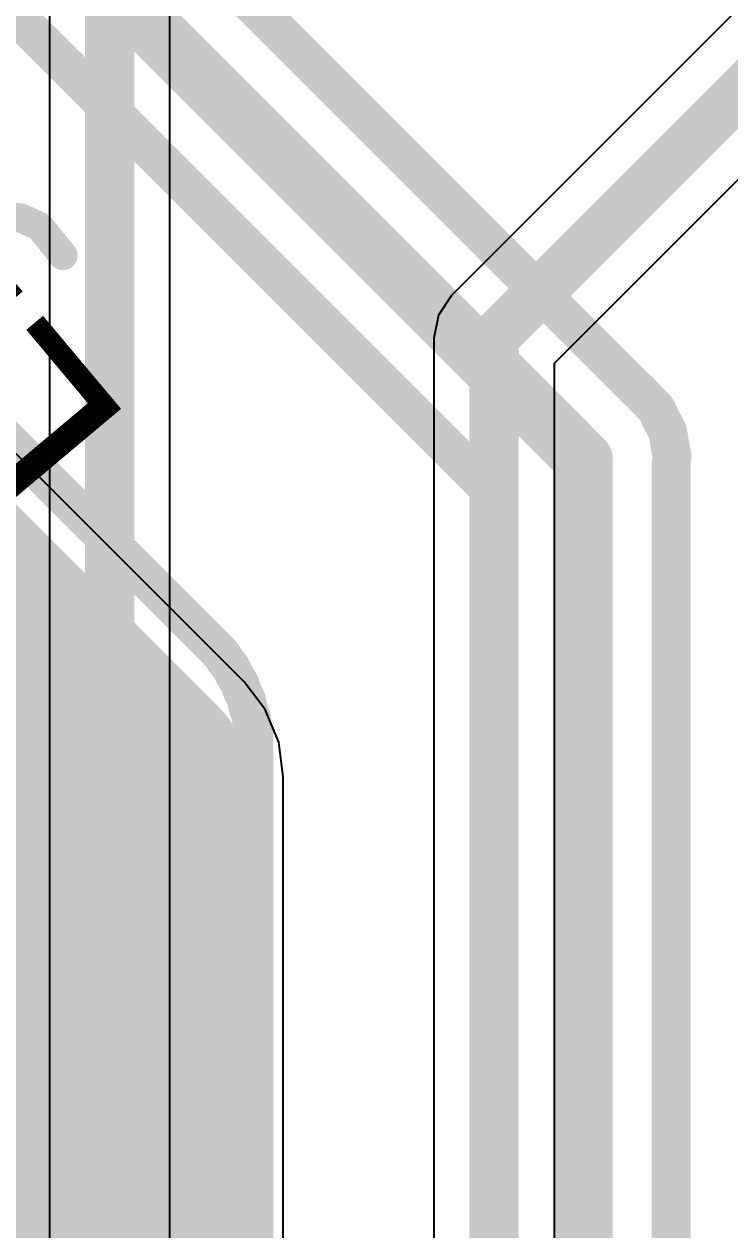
# Model space of a CAD drawing. Header units: inches. Extents: x 0 to 12.4, y -0.6 to 2.2.
# Drawn here: x 1.6296 to 1.7729, y 0.8681 to 1.1127 of the extents above; entities that cross this region are included whole.
import ezdxf

# ---------------------------------------------------------------- set-up
doc = ezdxf.new("R2010")
doc.units = ezdxf.units.IN
doc.header["$MEASUREMENT"] = 0
for name, color, linetype in [('Bottom Layer', 5, 'Continuous'), ('Dimension', 6, 'Continuous'), ('Mechanical 4', 56, 'Continuous'), ('Top Layer', 1, 'Continuous'), ('Top Overlay', 2, 'Continuous')]:
    doc.layers.add(name, color=color, linetype=linetype)
doc.styles.add('Arial', font='', dxfattribs={"height": 0.2})
doc.styles.get('Arial').set_extended_font_data('Arial')

msp = doc.modelspace()

# ---------------------------------------------------------------- linework, layer by layer
at = {"layer": 'Bottom Layer'}
for p, q in [((1.63476, 1.34963), (1.63476, 0.31807)), ((1.65924, 0.313), (1.65924, 1.34963)), ((1.81935, 1.16065), (1.71635, 1.05765)), ((1.73724, 1.04393), (1.83307, 1.13976)), ((1.71635, 1.05765), (1.7137, 1.05368)), ((1.7137, 1.05368), (1.71276, 1.049)), ((1.71276, 1.049), (1.71276, 0.28907)), ((1.73724, 0.284), (1.73724, 1.04393))]:
    msp.add_line(p, q, dxfattribs=at)
at = {"layer": 'Bottom Layer', "const_width": 0.01}
for points in [[(1.647, 0.313), (1.647, 1.364)], [(1.725, 1.049), (1.828, 1.152)], [(1.725, 0.284), (1.725, 1.049)]]:
    msp.add_lwpolyline(points, dxfattribs=at)
at = {"layer": 'Bottom Layer', "const_width": 0.005}
msp.add_lwpolyline([(1.7225, 1.049, 1), (1.7275, 1.049, 1)], format="xyb", close=True, dxfattribs=at)
msp.add_lwpolyline([(1.7225, 1.049, 1), (1.7275, 1.049, 1)], format="xyb", close=True, dxfattribs=at)
at = {"layer": 'Dimension'}
for points, const_width in [([(1.64426, 1.14831), (1.75392, 1.03865)], 0.00787), ([(1.62509, 1.1424), (1.7432, 1.02429)], 0.01181), ([(1.61437, 1.12804), (1.66979, 1.07262)], 0.00787), ([(1.57723, 1.07735), (1.66455, 0.99003)], 0.00787), ([(1.66979, 1.07262), (1.72404, 1.01837)], 0.00787), ([(1.55619, 1.05382), (1.64478, 0.96523)], 0.03937), ([(1.75392, 1.03865), (1.75415, 1.03845)], 0.00787), ([(1.75415, 1.03845), (1.75439, 1.03831)], 0.00787), ([(1.75439, 1.03831), (1.75463, 1.03804)], 0.00787), ([(1.75463, 1.03804), (1.75592, 1.03666)], 0.00787), ([(1.75463, 1.03804), (1.75463, 1.03804)], 0.00787), ([(1.75592, 1.03666), (1.75604, 1.03653)], 0.00787), ([(1.75604, 1.03653), (1.75763, 1.03494)], 0.00787), ([(1.75763, 1.03494), (1.75779, 1.03464)], 0.00787), ([(1.75779, 1.03464), (1.75802, 1.03439)], 0.00787), ([(1.75802, 1.03439), (1.759, 1.03236)], 0.00787), ([(1.759, 1.03236), (1.75908, 1.0322)], 0.00787), ([(1.75908, 1.0322), (1.76013, 1.03021)], 0.00787), ([(1.76013, 1.03021), (1.7602, 1.02988)], 0.00787), ([(1.7602, 1.02988), (1.76034, 1.02957)], 0.00787), ([(1.76034, 1.02957), (1.76064, 1.02763)], 0.00787), ([(1.7432, 0.41405), (1.7432, 1.02429)], 0.01181), ([(1.76064, 1.02763), (1.76068, 1.02735)], 0.00787), ([(1.76068, 1.02735), (1.76071, 1.02717)], 0.00787), ([(1.76071, 1.02717), (1.76113, 1.02496)], 0.00787), ([(1.76094, 1.02302), (1.76097, 1.02356)], 0.00787), ([(1.76097, 1.02356), (1.76103, 1.02414)], 0.00787), ([(1.76103, 1.02414), (1.76113, 1.02496)], 0.00787), ([(1.76094, 0.4265), (1.76094, 1.02302)], 0.00787), ([(1.72404, 1.01837), (1.7251, 1.01679)], 0.00787), ([(1.7251, 1.01679), (1.72547, 1.01492)], 0.00787), ([(1.72547, 0.42342), (1.72547, 1.01492)], 0.00787), ([(1.66455, 0.99003), (1.66957, 0.98501)], 0.00787), ([(1.66957, 0.98501), (1.66972, 0.98477)], 0.00787), ([(1.66972, 0.98477), (1.67038, 0.98373)], 0.00787), ([(1.66972, 0.98477), (1.66972, 0.98477)], 0.00787), ([(1.67038, 0.98373), (1.67069, 0.98328)], 0.00787), ([(1.67069, 0.98328), (1.67163, 0.98211)], 0.00787), ([(1.67163, 0.98211), (1.6719, 0.98154)], 0.00787), ([(1.64478, 0.47311), (1.64478, 0.96523)], 0.03937), ([(1.6719, 0.98154), (1.67229, 0.98075)], 0.00787), ([(1.67229, 0.98075), (1.67255, 0.98027)], 0.00787), ([(1.67255, 0.98027), (1.67292, 0.97969)], 0.00787), ([(1.67292, 0.97969), (1.67335, 0.97899)], 0.00787), ([(1.67335, 0.97899), (1.67385, 0.97757)], 0.00787), ([(1.67385, 0.97757), (1.67406, 0.97707)], 0.00787), ([(1.67406, 0.97707), (1.67459, 0.97595)], 0.00787), ([(1.67459, 0.97595), (1.67471, 0.97571)], 0.00787), ([(1.67459, 0.97595), (1.67459, 0.97595)], 0.00787), ([(1.67471, 0.97571), (1.67505, 0.97424)], 0.00787), ([(1.67505, 0.97424), (1.6752, 0.97371)], 0.00787), ([(1.6752, 0.97371), (1.67561, 0.97255)], 0.00787), ([(1.67561, 0.97255), (1.6757, 0.97229)], 0.00787), ([(1.67561, 0.97255), (1.67561, 0.97255)], 0.00787), ([(1.6757, 0.97229), (1.67587, 0.97079)], 0.00787), ([(1.67587, 0.97079), (1.67596, 0.97025)], 0.00787), ([(1.67596, 0.97025), (1.67629, 0.96878)], 0.00787), ([(1.67629, 0.967), (1.67629, 0.96878)], 0.00787), ([(1.67629, 0.47666), (1.67629, 0.967)], 0.00787)]:
    msp.add_lwpolyline(points, dxfattribs=dict(at, const_width=const_width))
for points, const_width in [([(1.66782, 1.07262, 1), (1.67175, 1.07262, 1)], 0.00394), ([(1.66782, 1.07262, 1), (1.67175, 1.07262, 1)], 0.00394), ([(1.75196, 1.03865, 1), (1.75589, 1.03865, 1)], 0.00394), ([(1.75196, 1.03865, 1), (1.75589, 1.03865, 1)], 0.00394), ([(1.75218, 1.03845, 1), (1.75612, 1.03845, 1)], 0.00394), ([(1.75218, 1.03845, 1), (1.75612, 1.03845, 1)], 0.00394), ([(1.75242, 1.03831, 1), (1.75635, 1.03831, 1)], 0.00394), ([(1.75242, 1.03831, 1), (1.75635, 1.03831, 1)], 0.00394), ([(1.75267, 1.03804, 1), (1.7566, 1.03804, 1)], 0.00394), ([(1.75267, 1.03804, 1), (1.7566, 1.03804, 1)], 0.00394), ([(1.75267, 1.03804, 1), (1.7566, 1.03804, 1)], 0.00394), ([(1.75267, 1.03804, 1), (1.7566, 1.03804, 1)], 0.00394), ([(1.75395, 1.03666, 1), (1.75789, 1.03666, 1)], 0.00394), ([(1.75395, 1.03666, 1), (1.75789, 1.03666, 1)], 0.00394), ([(1.75408, 1.03653, 1), (1.75801, 1.03653, 1)], 0.00394), ([(1.75408, 1.03653, 1), (1.75801, 1.03653, 1)], 0.00394), ([(1.75567, 1.03494, 1), (1.7596, 1.03494, 1)], 0.00394), ([(1.75567, 1.03494, 1), (1.7596, 1.03494, 1)], 0.00394), ([(1.75582, 1.03464, 1), (1.75976, 1.03464, 1)], 0.00394), ([(1.75582, 1.03464, 1), (1.75976, 1.03464, 1)], 0.00394), ([(1.75605, 1.03439, 1), (1.75999, 1.03439, 1)], 0.00394), ([(1.75605, 1.03439, 1), (1.75999, 1.03439, 1)], 0.00394), ([(1.75703, 1.03236, 1), (1.76097, 1.03236, 1)], 0.00394), ([(1.75703, 1.03236, 1), (1.76097, 1.03236, 1)], 0.00394), ([(1.75711, 1.0322, 1), (1.76105, 1.0322, 1)], 0.00394), ([(1.75711, 1.0322, 1), (1.76105, 1.0322, 1)], 0.00394), ([(1.75816, 1.03021, 1), (1.7621, 1.03021, 1)], 0.00394), ([(1.75816, 1.03021, 1), (1.7621, 1.03021, 1)], 0.00394), ([(1.75823, 1.02988, 1), (1.76216, 1.02988, 1)], 0.00394), ([(1.75823, 1.02988, 1), (1.76216, 1.02988, 1)], 0.00394), ([(1.75837, 1.02957, 1), (1.76231, 1.02957, 1)], 0.00394), ([(1.75837, 1.02957, 1), (1.76231, 1.02957, 1)], 0.00394), ([(1.74025, 1.02429, 1), (1.74616, 1.02429, 1)], 0.00591), ([(1.74025, 1.02429, 1), (1.74616, 1.02429, 1)], 0.00591), ([(1.75867, 1.02763, 1), (1.7626, 1.02763, 1)], 0.00394), ([(1.75867, 1.02763, 1), (1.7626, 1.02763, 1)], 0.00394), ([(1.75871, 1.02735, 1), (1.76265, 1.02735, 1)], 0.00394), ([(1.75871, 1.02735, 1), (1.76265, 1.02735, 1)], 0.00394), ([(1.75874, 1.02717, 1), (1.76268, 1.02717, 1)], 0.00394), ([(1.75874, 1.02717, 1), (1.76268, 1.02717, 1)], 0.00394), ([(1.759, 1.02356, 1), (1.76294, 1.02356, 1)], 0.00394), ([(1.759, 1.02356, 1), (1.76294, 1.02356, 1)], 0.00394), ([(1.75907, 1.02414, 1), (1.763, 1.02414, 1)], 0.00394), ([(1.75907, 1.02414, 1), (1.763, 1.02414, 1)], 0.00394), ([(1.75916, 1.02496, 1), (1.7631, 1.02496, 1)], 0.00394), ([(1.75916, 1.02496, 1), (1.7631, 1.02496, 1)], 0.00394), ([(1.75897, 1.02302, 1), (1.76291, 1.02302, 1)], 0.00394), ([(1.75897, 1.02302, 1), (1.76291, 1.02302, 1)], 0.00394), ([(1.72207, 1.01837, 1), (1.72601, 1.01837, 1)], 0.00394), ([(1.72207, 1.01837, 1), (1.72601, 1.01837, 1)], 0.00394), ([(1.72313, 1.01679, 1), (1.72706, 1.01679, 1)], 0.00394), ([(1.72313, 1.01679, 1), (1.72706, 1.01679, 1)], 0.00394), ([(1.7235, 1.01492, 1), (1.72744, 1.01492, 1)], 0.00394), ([(1.7235, 1.01492, 1), (1.72744, 1.01492, 1)], 0.00394), ([(1.66258, 0.99003, 1), (1.66652, 0.99003, 1)], 0.00394), ([(1.66258, 0.99003, 1), (1.66652, 0.99003, 1)], 0.00394), ([(1.66761, 0.98501, 1), (1.67154, 0.98501, 1)], 0.00394), ([(1.66761, 0.98501, 1), (1.67154, 0.98501, 1)], 0.00394), ([(1.66775, 0.98477, 1), (1.67169, 0.98477, 1)], 0.00394), ([(1.66775, 0.98477, 1), (1.67169, 0.98477, 1)], 0.00394), ([(1.66775, 0.98477, 1), (1.67169, 0.98477, 1)], 0.00394), ([(1.66775, 0.98477, 1), (1.67169, 0.98477, 1)], 0.00394), ([(1.66841, 0.98373, 1), (1.67234, 0.98373, 1)], 0.00394), ([(1.66841, 0.98373, 1), (1.67234, 0.98373, 1)], 0.00394), ([(1.66872, 0.98328, 1), (1.67266, 0.98328, 1)], 0.00394), ([(1.66872, 0.98328, 1), (1.67266, 0.98328, 1)], 0.00394), ([(1.66966, 0.98211, 1), (1.6736, 0.98211, 1)], 0.00394), ([(1.66966, 0.98211, 1), (1.6736, 0.98211, 1)], 0.00394), ([(1.63494, 0.96523, 1), (1.65462, 0.96523, 1)], 0.01969), ([(1.63494, 0.96523, 1), (1.65462, 0.96523, 1)], 0.01969), ([(1.66993, 0.98154, 1), (1.67387, 0.98154, 1)], 0.00394), ([(1.66993, 0.98154, 1), (1.67387, 0.98154, 1)], 0.00394), ([(1.67032, 0.98075, 1), (1.67425, 0.98075, 1)], 0.00394), ([(1.67032, 0.98075, 1), (1.67425, 0.98075, 1)], 0.00394), ([(1.67058, 0.98027, 1), (1.67452, 0.98027, 1)], 0.00394), ([(1.67058, 0.98027, 1), (1.67452, 0.98027, 1)], 0.00394), ([(1.67095, 0.97969, 1), (1.67488, 0.97969, 1)], 0.00394), ([(1.67095, 0.97969, 1), (1.67488, 0.97969, 1)], 0.00394), ([(1.67138, 0.97899, 1), (1.67532, 0.97899, 1)], 0.00394), ([(1.67138, 0.97899, 1), (1.67532, 0.97899, 1)], 0.00394), ([(1.67188, 0.97757, 1), (1.67582, 0.97757, 1)], 0.00394), ([(1.67188, 0.97757, 1), (1.67582, 0.97757, 1)], 0.00394), ([(1.67209, 0.97707, 1), (1.67603, 0.97707, 1)], 0.00394), ([(1.67209, 0.97707, 1), (1.67603, 0.97707, 1)], 0.00394), ([(1.67263, 0.97595, 1), (1.67656, 0.97595, 1)], 0.00394), ([(1.67263, 0.97595, 1), (1.67656, 0.97595, 1)], 0.00394), ([(1.67263, 0.97595, 1), (1.67656, 0.97595, 1)], 0.00394), ([(1.67263, 0.97595, 1), (1.67656, 0.97595, 1)], 0.00394), ([(1.67274, 0.97571, 1), (1.67668, 0.97571, 1)], 0.00394), ([(1.67274, 0.97571, 1), (1.67668, 0.97571, 1)], 0.00394), ([(1.67308, 0.97424, 1), (1.67702, 0.97424, 1)], 0.00394), ([(1.67308, 0.97424, 1), (1.67702, 0.97424, 1)], 0.00394), ([(1.67323, 0.97371, 1), (1.67717, 0.97371, 1)], 0.00394), ([(1.67323, 0.97371, 1), (1.67717, 0.97371, 1)], 0.00394), ([(1.67364, 0.97255, 1), (1.67758, 0.97255, 1)], 0.00394), ([(1.67364, 0.97255, 1), (1.67758, 0.97255, 1)], 0.00394), ([(1.67364, 0.97255, 1), (1.67758, 0.97255, 1)], 0.00394), ([(1.67364, 0.97255, 1), (1.67758, 0.97255, 1)], 0.00394), ([(1.67373, 0.97229, 1), (1.67767, 0.97229, 1)], 0.00394), ([(1.67373, 0.97229, 1), (1.67767, 0.97229, 1)], 0.00394), ([(1.6739, 0.97079, 1), (1.67783, 0.97079, 1)], 0.00394), ([(1.6739, 0.97079, 1), (1.67783, 0.97079, 1)], 0.00394), ([(1.67399, 0.97025, 1), (1.67793, 0.97025, 1)], 0.00394), ([(1.67399, 0.97025, 1), (1.67793, 0.97025, 1)], 0.00394), ([(1.67433, 0.96878, 1), (1.67826, 0.96878, 1)], 0.00394), ([(1.67433, 0.96878, 1), (1.67826, 0.96878, 1)], 0.00394), ([(1.67433, 0.967, 1), (1.67826, 0.967, 1)], 0.00394), ([(1.67433, 0.967, 1), (1.67826, 0.967, 1)], 0.00394)]:
    msp.add_lwpolyline(points, format="xyb", close=True, dxfattribs=dict(at, const_width=const_width))
at = {"layer": 'Mechanical 4', "const_width": 0.00591}
for points in [[(1.62641, 1.07365), (1.62905, 1.07335)], [(1.62905, 1.07335), (1.63285, 1.07159)], [(1.63285, 1.07159), (1.63753, 1.06573)]]:
    msp.add_lwpolyline(points, dxfattribs=at)
at = {"layer": 'Mechanical 4', "const_width": 0.00295}
for points in [[(1.62757, 1.07335, 1), (1.63053, 1.07335, 1)], [(1.62757, 1.07335, 1), (1.63053, 1.07335, 1)], [(1.63138, 1.07159, 1), (1.63433, 1.07159, 1)], [(1.63138, 1.07159, 1), (1.63433, 1.07159, 1)], [(1.63605, 1.06573, 1), (1.63901, 1.06573, 1)]]:
    msp.add_lwpolyline(points, format="xyb", close=True, dxfattribs=at)
at = {"layer": 'Top Layer'}
for p, q in [((1.67426, 0.97926), (1.61633, 1.03719)), ((1.67858, 0.97362), (1.67426, 0.97926)), ((1.68131, 0.96705), (1.67858, 0.97362)), ((1.68223, 0.96), (1.68131, 0.96705)), ((1.68223, 0.303), (1.68223, 0.96))]:
    msp.add_line(p, q, dxfattribs=at)
at = {"layer": 'Top Layer', "const_width": 0.04}
for points in [[(1.59707, 1.01793), (1.655, 0.96)], [(1.655, 0.303), (1.655, 0.96)]]:
    msp.add_lwpolyline(points, dxfattribs=at)
at = {"layer": 'Top Layer', "const_width": 0.02}
msp.add_lwpolyline([(1.645, 0.96, 1), (1.665, 0.96, 1)], format="xyb", close=True, dxfattribs=at)
msp.add_lwpolyline([(1.645, 0.96, 1), (1.665, 0.96, 1)], format="xyb", close=True, dxfattribs=at)

# ---------------------------------------------------------------- texts
at = {"layer": 'Top Overlay', "style": 'Arial'}
msp.add_text('LED3', height=0.04, rotation=130, dxfattribs=at).set_placement((1.65226, 1.03113))

doc.saveas('drawing.dxf')
